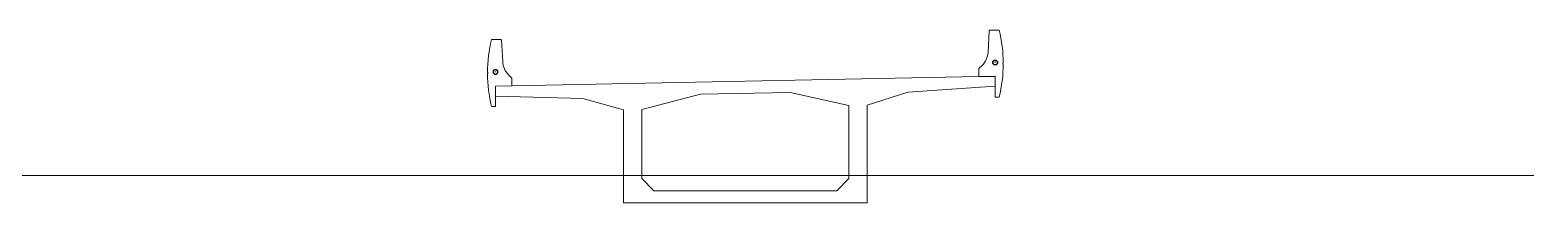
# Model space of a CAD drawing. Header units: metres. Extents: x -7 to 67, y -2 to 98.
# Drawn here: x 30.24 to 67.26, y -0.67 to 3.58 of the extents above; entities that cross this region are included whole.
import ezdxf

# ---------------------------------------------------------------- set-up
doc = ezdxf.new("R2010")
doc.units = ezdxf.units.M
doc.header["$MEASUREMENT"] = 0
doc.layers.get('0').update_dxf_attribs({"lineweight": 5})
doc.layers.get('DEFPOINTS').update_dxf_attribs({"lineweight": 5})
doc.layers.add('Citec-WorkAssistance', color=60, linetype='Continuous', lineweight=9, plot=False)
doc.layers.add('outline', color=7, linetype='Continuous')

# ---------------------------------------------------------------- blocks, each defined once
blk = doc.blocks.new('GLC chinh tuyen BN new')
at = {"color": 8}
for p, q in [((410, 340), (390, 340)), ((400, 350), (400, 330))]:
    blk.add_line(p, q, dxfattribs=at)
at = {"color": 3}
blk.add_lwpolyline([(500, -510, 0.058483), (599, 300), (589, 310), (589, 330), (599, 330, 0.058483), (500, 1140), (270, 1140), (250, 1120), (223, 596, -0.18621), (77, 267), (0, 190), (0, 0), (400, -8), (400, -510)], format="xyb", close=True, dxfattribs=at)
at = {"layer": 'outline'}
for radius in [60, 55]:
    blk.add_circle((400, 340), radius, dxfattribs=at)

msp = doc.modelspace()

# ---------------------------------------------------------------- linework, layer by layer
at = {"layer": 'Citec-WorkAssistance'}
msp.add_line((0, 0), (67.25934, 0), dxfattribs=at)
at = {"layer": 'DEFPOINTS'}
for points in [[(47.8485, -0.67337), (50.8485, -0.67337), (50.8485, 1.73663), (51.8485, 2.05663), (53.9985, 2.19963), (53.9985, 2.44963), (41.6985, 2.20363), (41.6985, 1.95363), (43.8485, 1.89663), (44.8485, 1.61663), (44.8485, -0.67337)], [(45.5985, -0.37337), (45.2985, -0.07337), (45.2985, 1.62563), (46.7485, 2.00457), (48.9485, 2.04857), (50.3985, 1.72763), (50.3985, -0.07337), (50.0985, -0.37337), (47.8485, -0.37337)]]:
    msp.add_lwpolyline(points, close=True, dxfattribs=at)

# ---------------------------------------------------------------- block references
at = {"layer": 'DEFPOINTS', "color": 4}
for p, xscale, yscale, zscale in [((42.0985, 2.21163), -0.0009999999999977, 0.0009999999999999, 0.001), ((53.5985, 2.44163), 0.0009999999999977, 0.0009999999999977, 0.0009999999999977)]:
    msp.add_blockref('GLC chinh tuyen BN new', p, dxfattribs=dict(at, xscale=xscale, yscale=yscale, zscale=zscale))

doc.saveas('drawing.dxf')
